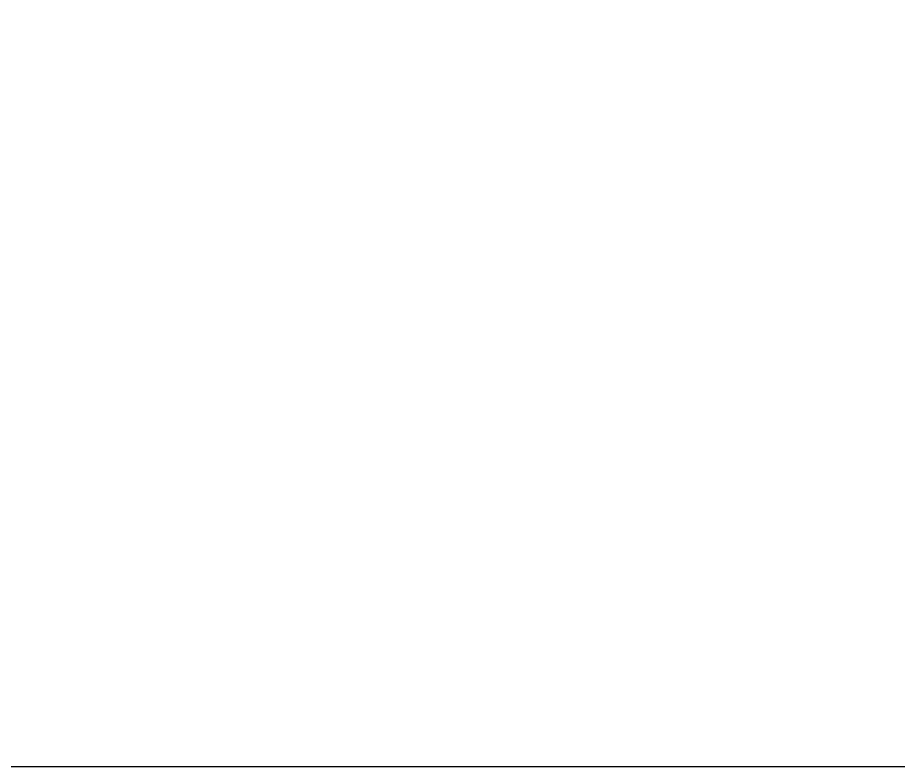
# Model space of a CAD drawing. Extents: x 43627 to 1359545, y -692302 to -50983.
# Drawn here: x 763076 to 764169, y -119088 to -118158 of the extents above; entities that cross this region are included whole.
import ezdxf
from ezdxf.enums import TextEntityAlignment as Align

# ---------------------------------------------------------------- set-up
doc = ezdxf.new("R2010")
doc.units = 0
doc.header["$LTSCALE"] = 1000
doc.header["$MEASUREMENT"] = 0
for name, color, linetype in [('tuqian_neibu_pl', 7, 'Continuous'), ('图签目录', 255, 'Continuous'), ('标准图签', 7, 'Continuous')]:
    doc.layers.add(name, color=color, linetype=linetype)
doc.styles.get("Standard").update_dxf_attribs({"font": 'gbenor.shx', "bigfont": 'gbcbig.shx'})
doc.styles.add('宋体', font='宋体.ttf', dxfattribs={"width": 0.8})

# ---------------------------------------------------------------- blocks, each defined once
blk = doc.blocks.new('ztwj06')
at = {"layer": 'tuqian_neibu_pl'}
blk.add_lwpolyline([(0, 0), (84100, 0), (84100, 59400), (0, 59400)], close=True, dxfattribs=at)
at = {"layer": '图签目录', "style": '宋体', "width": 0.8}
for tag, p in [('图纸编号', (81808.3, 2513)), ('图纸时间', (73625.4, 1527.6)), ('设计号', (77500, 1500))]:
    blk.add_attdef(tag, text='', height=300, dxfattribs=at).set_placement(p, align=Align.MIDDLE)
at = {"layer": '图签目录', "lineweight": 30, "width": 0.8, "flags": 104}
for tag, p in [('图纸名称', (75500, 2500)), ('工程名称', (67500, 2492)), ('建设单位', (59500, 2466.4))]:
    blk.add_attdef(tag, text='', height=300, dxfattribs=at).set_placement(p, align=Align.MIDDLE_CENTER)
at = {"layer": '图签目录', "style": '宋体', "width": 0.8}
for tag, p in [('65', (79496.6, 1364.2)), ('3', (81796.8, 1346.9))]:
    blk.add_attdef(tag, text='', height=300, dxfattribs=at).set_placement(p, align=Align.CENTER)

msp = doc.modelspace()

# ---------------------------------------------------------------- block references
at = {"layer": '标准图签'}
msp.add_blockref('ztwj06', (706618, -119087.9), dxfattribs=at)

doc.saveas('drawing.dxf')
